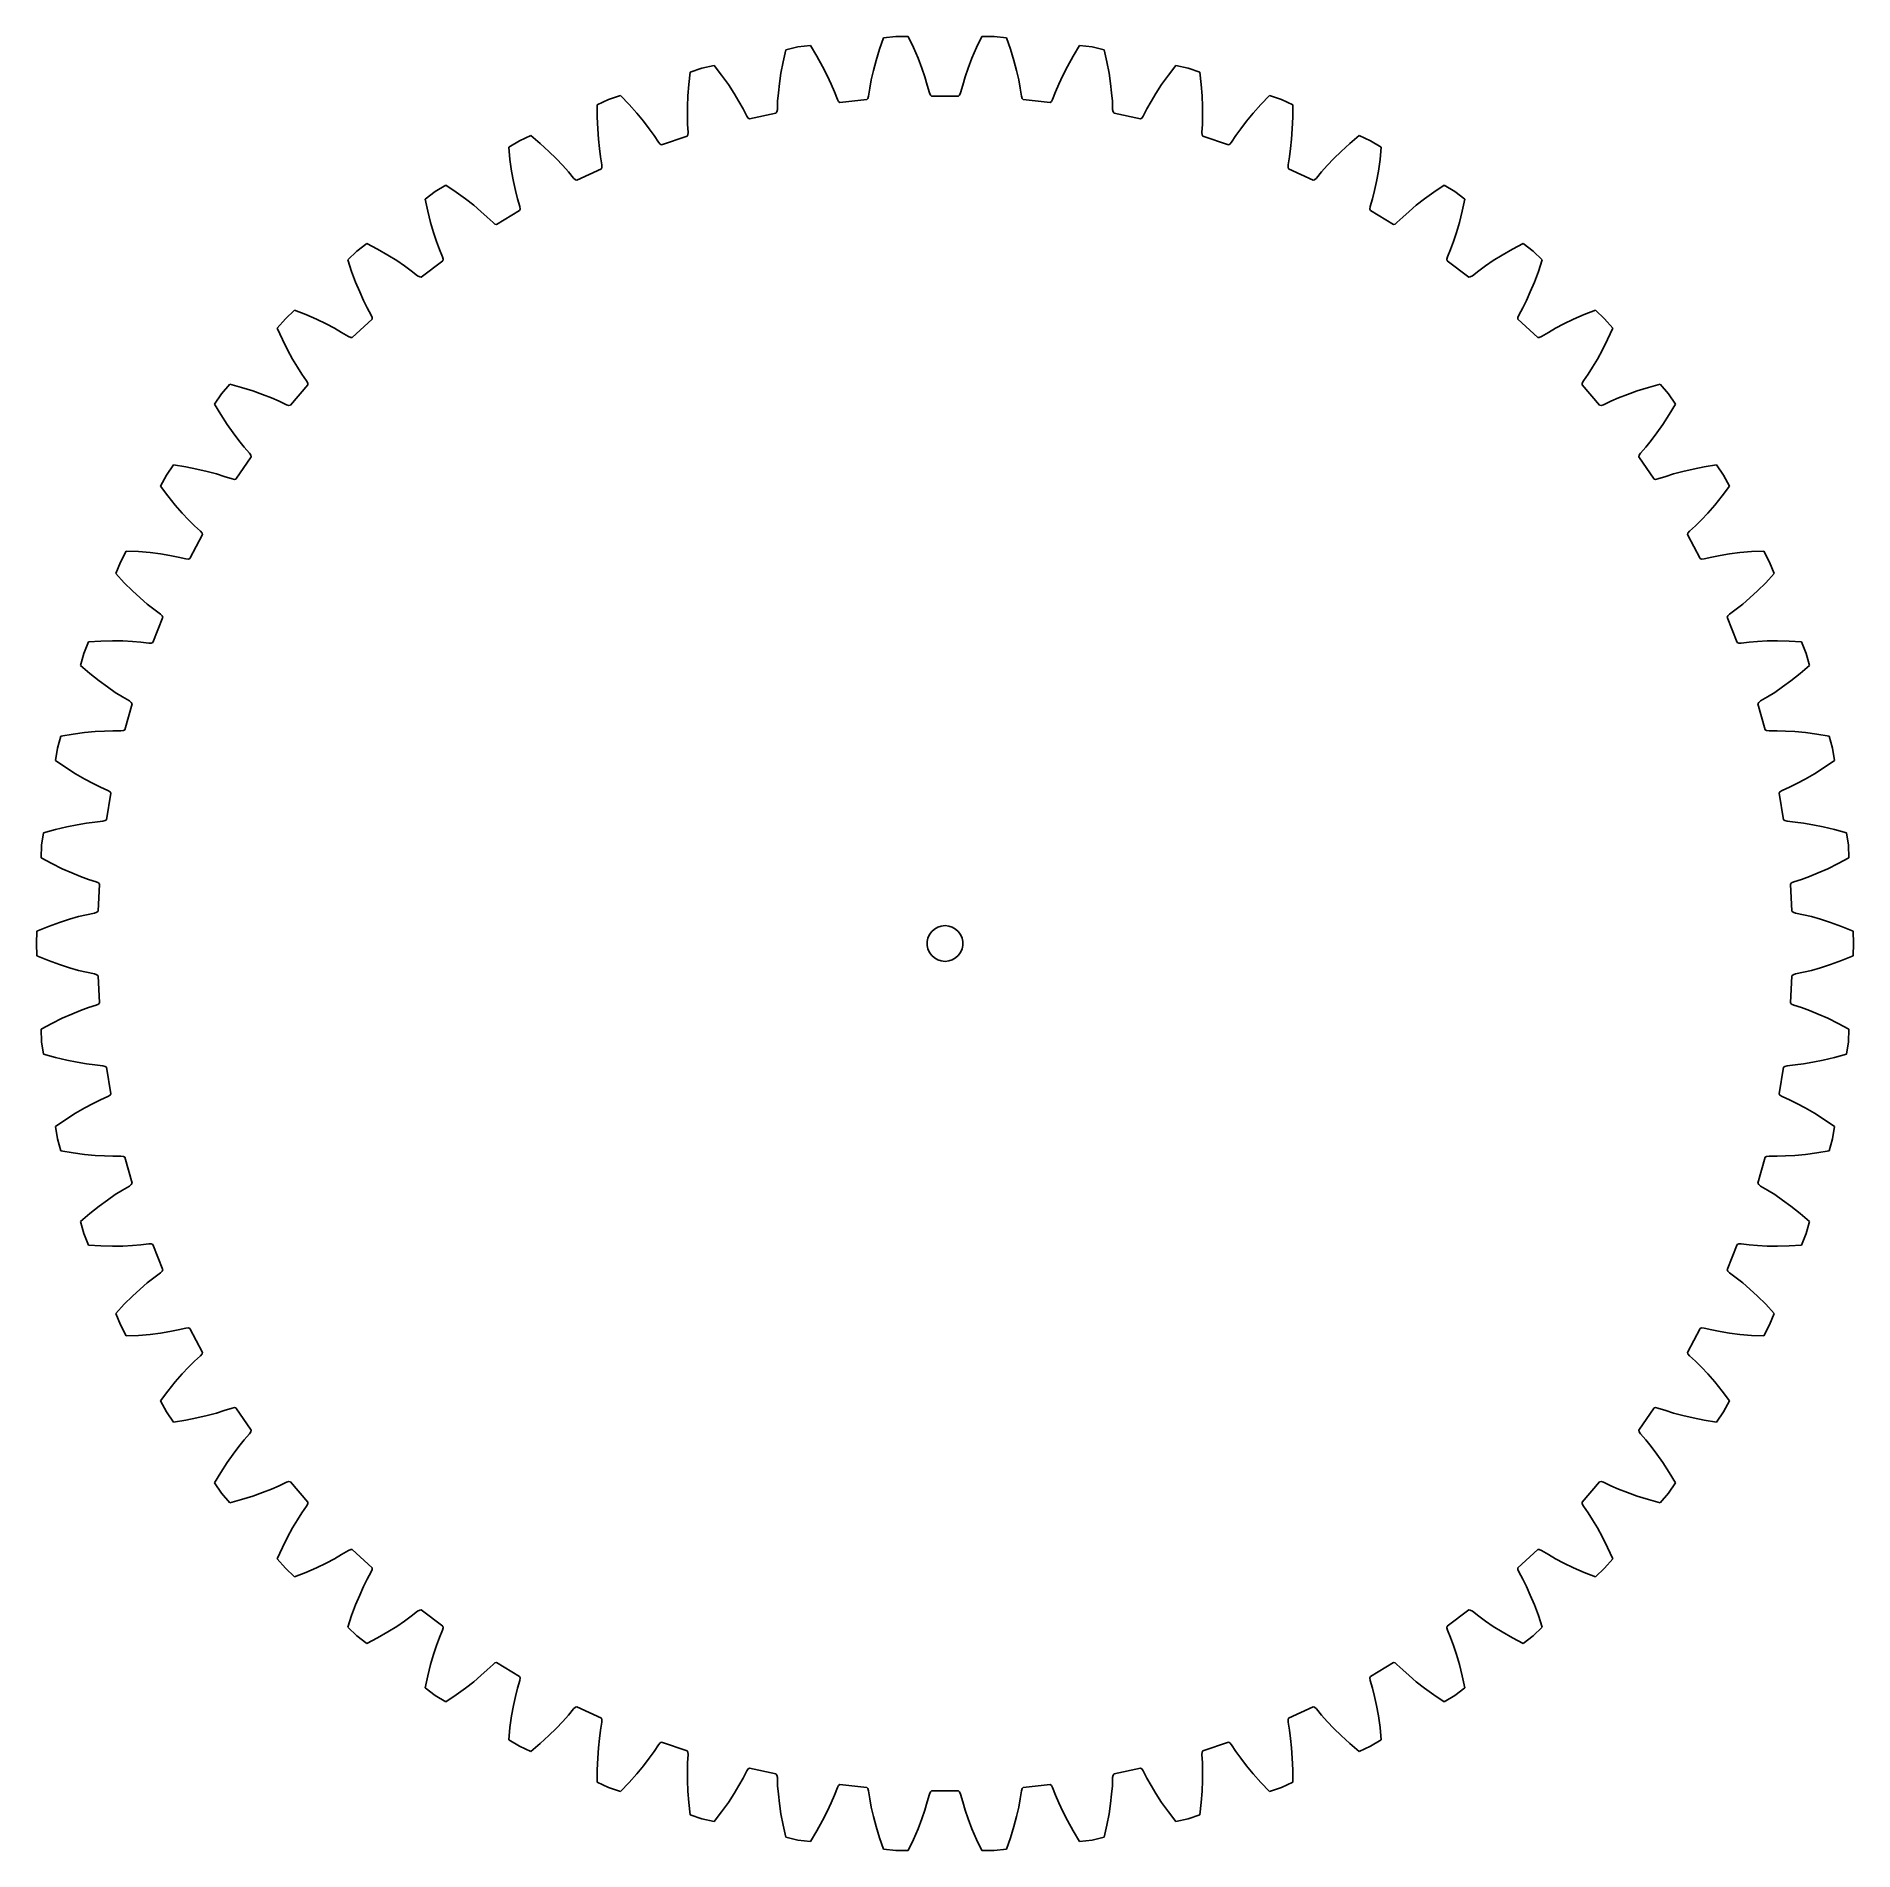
# Model space of a CAD drawing. Header units: metres. Extents: x -76 to 76, y -76 to 76.
import ezdxf

# ---------------------------------------------------------------- set-up
doc = ezdxf.new("R2010")
doc.units = ezdxf.units.M

msp = doc.modelspace()

# ---------------------------------------------------------------- linework, layer by layer
for p, q in [((-13.38, 75.16), (-13.61, 74.15)), ((-12.36, 75.39), (-13.38, 75.16)), ((-11.32, 75.5), (-12.36, 75.39)), ((-10.78, 74.61), (-11.32, 75.5)), ((-5.52, 75.19), (-5.8, 74.25)), ((-5.18, 76.17), (-5.52, 75.19)), ((-4.14, 76.28), (-5.18, 76.17)), ((-3.09, 76.28), (-4.14, 76.28)), ((-2.65, 75.34), (-3.09, 76.28)), ((-2.26, 74.44), (-2.65, 75.34)), ((2.65, 75.34), (2.26, 74.44)), ((3.09, 76.28), (2.65, 75.34)), ((4.14, 76.28), (3.09, 76.28)), ((5.18, 76.17), (4.14, 76.28)), ((5.52, 75.19), (5.18, 76.17)), ((5.8, 74.25), (5.52, 75.19)), ((11.32, 75.5), (10.78, 74.61)), ((12.36, 75.39), (11.32, 75.5)), ((13.38, 75.16), (12.36, 75.39)), ((13.61, 74.15), (13.38, 75.16)), ((-20.44, 73.61), (-21.43, 73.27)), ((-19.41, 73.84), (-20.44, 73.61)), ((-18.78, 73.01), (-19.41, 73.84)), ((-13.61, 74.15), (-13.79, 73.19)), ((-10.3, 73.76), (-10.78, 74.61)), ((-9.9, 72.98), (-10.3, 73.76)), ((-6.02, 73.4), (-6.2, 72.62)), ((-5.8, 74.25), (-6.02, 73.4)), ((-1.95, 73.62), (-2.26, 74.44)), ((-1.69, 72.87), (-1.95, 73.62)), ((1.95, 73.62), (1.69, 72.87)), ((2.26, 74.44), (1.95, 73.62)), ((6.02, 73.4), (5.8, 74.25)), ((6.2, 72.62), (6.02, 73.4)), ((10.3, 73.76), (9.9, 72.98)), ((10.78, 74.61), (10.3, 73.76)), ((13.79, 73.19), (13.61, 74.15)), ((19.41, 73.84), (18.78, 73.01)), ((20.44, 73.61), (19.41, 73.84)), ((21.43, 73.27), (20.44, 73.61)), ((-21.55, 72.24), (-21.62, 71.27)), ((-21.43, 73.27), (-21.55, 72.24)), ((-18.21, 72.22), (-18.78, 73.01)), ((-17.73, 71.48), (-18.21, 72.22)), ((-13.92, 72.31), (-14.01, 71.53)), ((-13.79, 73.19), (-13.92, 72.31)), ((-9.56, 72.26), (-9.9, 72.98)), ((-9.28, 71.61), (-9.56, 72.26)), ((-6.33, 71.93), (-6.43, 71.26)), ((-6.2, 72.62), (-6.33, 71.93)), ((-1.49, 72.19), (-1.69, 72.87)), ((-1.31, 71.53), (-1.49, 72.19)), ((1.49, 72.19), (1.31, 71.53)), ((1.69, 72.87), (1.49, 72.19)), ((6.33, 71.93), (6.2, 72.62)), ((6.43, 71.26), (6.33, 71.93)), ((9.56, 72.26), (9.28, 71.61)), ((9.9, 72.98), (9.56, 72.26)), ((13.92, 72.31), (13.79, 73.19)), ((14.01, 71.53), (13.92, 72.31)), ((18.21, 72.22), (17.73, 71.48)), ((18.78, 73.01), (18.21, 72.22)), ((21.55, 72.24), (21.43, 73.27)), ((21.62, 71.27), (21.55, 72.24)), ((-28.28, 70.97), (-29.23, 70.53)), ((-29.23, 70.53), (-29.23, 69.49)), ((-27.28, 71.3), (-28.28, 70.97)), ((-26.56, 70.55), (-27.28, 71.3)), ((-25.92, 69.82), (-26.56, 70.55)), ((-21.62, 71.27), (-21.66, 70.39)), ((-21.66, 70.39), (-21.66, 69.59)), ((-17.32, 70.8), (-17.73, 71.48)), ((-16.97, 70.19), (-17.32, 70.8)), ((-14.07, 70.83), (-14.09, 70.14)), ((-14.01, 71.53), (-14.07, 70.83)), ((-9.04, 70.97), (-9.28, 71.61)), ((-8.94, 70.79), (-9.04, 70.97)), ((-8.84, 70.71), (-8.94, 70.79)), ((-6.57, 70.96), (-8.84, 70.71)), ((-6.49, 71.06), (-6.57, 70.96)), ((-6.43, 71.26), (-6.49, 71.06)), ((-1.23, 71.34), (-1.31, 71.53)), ((-1.14, 71.25), (-1.23, 71.34)), ((1.14, 71.25), (-1.14, 71.25)), ((1.23, 71.34), (1.14, 71.25)), ((1.31, 71.53), (1.23, 71.34)), ((6.49, 71.06), (6.43, 71.26)), ((6.57, 70.96), (6.49, 71.06)), ((8.84, 70.71), (6.57, 70.96)), ((8.94, 70.79), (8.84, 70.71)), ((9.04, 70.97), (8.94, 70.79)), ((9.28, 71.61), (9.04, 70.97)), ((14.07, 70.83), (14.01, 71.53)), ((14.09, 70.14), (14.07, 70.83)), ((17.32, 70.8), (16.97, 70.19)), ((17.73, 71.48), (17.32, 70.8)), ((21.66, 70.39), (21.62, 71.27)), ((21.66, 69.59), (21.66, 70.39)), ((26.56, 70.55), (25.92, 69.82)), ((27.28, 71.3), (26.56, 70.55)), ((28.28, 70.97), (27.28, 71.3)), ((29.23, 70.53), (28.28, 70.97)), ((29.23, 69.49), (29.23, 70.53)), ((-29.23, 69.49), (-29.2, 68.51)), ((-25.35, 69.14), (-25.92, 69.82)), ((-24.87, 68.51), (-25.35, 69.14)), ((-21.66, 69.59), (-21.64, 68.89)), ((-21.64, 68.89), (-21.6, 68.21)), ((-16.66, 69.58), (-16.97, 70.19)), ((-16.54, 69.41), (-16.66, 69.58)), ((-16.43, 69.34), (-16.54, 69.41)), ((-14.21, 69.83), (-16.43, 69.34)), ((-14.13, 69.94), (-14.21, 69.83)), ((-14.09, 70.14), (-14.13, 69.94)), ((14.13, 69.94), (14.09, 70.14)), ((14.21, 69.83), (14.13, 69.94)), ((16.43, 69.34), (14.21, 69.83)), ((16.54, 69.41), (16.43, 69.34)), ((16.66, 69.58), (16.54, 69.41)), ((16.97, 70.19), (16.66, 69.58)), ((21.6, 68.21), (21.64, 68.89)), ((21.64, 68.89), (21.66, 69.59)), ((25.35, 69.14), (24.87, 68.51)), ((25.92, 69.82), (25.35, 69.14)), ((29.2, 68.51), (29.23, 69.49)), ((-35.78, 67.5), (-36.68, 66.95)), ((-34.83, 67.94), (-35.78, 67.5)), ((-34.04, 67.27), (-34.83, 67.94)), ((-33.31, 66.61), (-34.04, 67.27)), ((-29.2, 68.51), (-29.14, 67.63)), ((-29.14, 67.63), (-29.06, 66.84)), ((-24.46, 67.94), (-24.87, 68.51)), ((-24.09, 67.37), (-24.46, 67.94)), ((-23.95, 67.21), (-24.09, 67.37)), ((-21.67, 67.89), (-23.83, 67.16)), ((-21.61, 68), (-21.67, 67.89)), ((-21.6, 68.21), (-21.61, 68)), ((21.61, 68), (21.6, 68.21)), ((21.67, 67.89), (21.61, 68)), ((23.83, 67.16), (21.67, 67.89)), ((24.09, 67.37), (23.95, 67.21)), ((24.46, 67.94), (24.09, 67.37)), ((24.87, 68.51), (24.46, 67.94)), ((29.06, 66.84), (29.14, 67.63)), ((29.14, 67.63), (29.2, 68.51)), ((34.04, 67.27), (33.31, 66.61)), ((34.83, 67.94), (34.04, 67.27)), ((35.78, 67.5), (34.83, 67.94)), ((36.68, 66.95), (35.78, 67.5)), ((-36.68, 66.95), (-36.58, 65.92)), ((-36.58, 65.92), (-36.44, 64.95)), ((-32.68, 66), (-33.31, 66.61)), ((-32.13, 65.42), (-32.68, 66)), ((-29.06, 66.84), (-28.96, 66.15)), ((-28.96, 66.15), (-28.84, 65.47)), ((-23.83, 67.16), (-23.95, 67.21)), ((23.95, 67.21), (23.83, 67.16)), ((28.84, 65.47), (28.96, 66.15)), ((28.96, 66.15), (29.06, 66.84)), ((32.68, 66), (32.13, 65.42)), ((33.31, 66.61), (32.68, 66)), ((36.44, 64.95), (36.58, 65.92)), ((36.58, 65.92), (36.68, 66.95)), ((-36.44, 64.95), (-36.28, 64.08)), ((-31.66, 64.9), (-32.13, 65.42)), ((-31.23, 64.37), (-31.66, 64.9)), ((-31.07, 64.23), (-31.23, 64.37)), ((-30.95, 64.19), (-31.07, 64.23)), ((-28.88, 65.14), (-30.95, 64.19)), ((-28.84, 65.27), (-28.88, 65.14)), ((-28.84, 65.47), (-28.84, 65.27)), ((28.84, 65.27), (28.84, 65.47)), ((28.88, 65.14), (28.84, 65.27)), ((30.95, 64.19), (28.88, 65.14)), ((31.07, 64.23), (30.95, 64.19)), ((31.23, 64.37), (31.07, 64.23)), ((31.66, 64.9), (31.23, 64.37)), ((32.13, 65.42), (31.66, 64.9)), ((36.28, 64.08), (36.44, 64.95)), ((-42.87, 63.23), (-43.71, 62.6)), ((-41.97, 63.77), (-42.87, 63.23)), ((-41.11, 63.19), (-41.97, 63.77)), ((-40.32, 62.62), (-41.11, 63.19)), ((-36.28, 64.08), (-36.12, 63.31)), ((-36.12, 63.31), (-35.94, 62.63)), ((35.94, 62.63), (36.12, 63.31)), ((36.12, 63.31), (36.28, 64.08)), ((41.11, 63.19), (40.32, 62.62)), ((41.97, 63.77), (41.11, 63.19)), ((42.87, 63.23), (41.97, 63.77)), ((43.71, 62.6), (42.87, 63.23)), ((-43.71, 62.6), (-43.49, 61.58)), ((-43.49, 61.58), (-43.25, 60.63)), ((-39.62, 62.08), (-40.32, 62.62)), ((-39.02, 61.56), (-39.62, 62.08)), ((-38.49, 61.09), (-39.02, 61.56)), ((-35.76, 61.64), (-37.71, 60.47)), ((-35.94, 62.63), (-35.75, 61.97)), ((-35.73, 61.76), (-35.76, 61.64)), ((-35.75, 61.97), (-35.73, 61.76)), ((35.73, 61.76), (35.75, 61.97)), ((35.76, 61.64), (35.73, 61.76)), ((35.75, 61.97), (35.94, 62.63)), ((37.71, 60.47), (35.76, 61.64)), ((39.02, 61.56), (38.49, 61.09)), ((39.62, 62.08), (39.02, 61.56)), ((40.32, 62.62), (39.62, 62.08)), ((43.25, 60.63), (43.49, 61.58)), ((43.49, 61.58), (43.71, 62.6)), ((-43.25, 60.63), (-43, 59.78)), ((-43, 59.78), (-42.75, 59.03)), ((-38, 60.62), (-38.49, 61.09)), ((-37.84, 60.5), (-38, 60.62)), ((-37.71, 60.47), (-37.84, 60.5)), ((37.84, 60.5), (37.71, 60.47)), ((38, 60.62), (37.84, 60.5)), ((38.49, 61.09), (38, 60.62)), ((42.75, 59.03), (43, 59.78)), ((43, 59.78), (43.25, 60.63)), ((-49.46, 58.22), (-50.22, 57.5)), ((-48.62, 58.86), (-49.46, 58.22)), ((-47.7, 58.38), (-48.62, 58.86)), ((-46.85, 57.89), (-47.7, 58.38)), ((-42.75, 59.03), (-42.51, 58.37)), ((-42.51, 58.37), (-42.24, 57.74)), ((42.24, 57.74), (42.51, 58.37)), ((42.51, 58.37), (42.75, 59.03)), ((47.7, 58.38), (46.85, 57.89)), ((48.62, 58.86), (47.7, 58.38)), ((49.46, 58.22), (48.62, 58.86)), ((50.22, 57.5), (49.46, 58.22)), ((-50.22, 57.5), (-49.89, 56.52)), ((-46.1, 57.43), (-46.85, 57.89)), ((-45.44, 56.98), (-46.1, 57.43)), ((-44.87, 56.57), (-45.44, 56.98)), ((-44.34, 56.15), (-44.87, 56.57)), ((-42.21, 57.41), (-44.03, 56.03)), ((-42.24, 57.74), (-42.2, 57.54)), ((-42.2, 57.54), (-42.21, 57.41)), ((42.2, 57.54), (42.24, 57.74)), ((42.21, 57.41), (42.2, 57.54)), ((44.03, 56.03), (42.21, 57.41)), ((44.87, 56.57), (44.34, 56.15)), ((45.44, 56.98), (44.87, 56.57)), ((46.1, 57.43), (45.44, 56.98)), ((46.85, 57.89), (46.1, 57.43)), ((49.89, 56.52), (50.22, 57.5)), ((-49.89, 56.52), (-49.55, 55.6)), ((-49.55, 55.6), (-49.21, 54.79)), ((-44.15, 56.05), (-44.34, 56.15)), ((-44.03, 56.03), (-44.15, 56.05)), ((44.15, 56.05), (44.03, 56.03)), ((44.34, 56.15), (44.15, 56.05)), ((49.21, 54.79), (49.55, 55.6)), ((49.55, 55.6), (49.89, 56.52)), ((-49.21, 54.79), (-48.88, 54.06)), ((-48.88, 54.06), (-48.57, 53.44)), ((48.57, 53.44), (48.88, 54.06)), ((48.88, 54.06), (49.21, 54.79)), ((-55.46, 52.54), (-56.14, 51.74)), ((-54.7, 53.26), (-55.46, 52.54)), ((-53.73, 52.88), (-54.7, 53.26)), ((-52.84, 52.49), (-53.73, 52.88)), ((-52.04, 52.11), (-52.84, 52.49)), ((-51.34, 51.74), (-52.04, 52.11)), ((-48.17, 52.51), (-49.83, 50.95)), ((-48.57, 53.44), (-48.24, 52.84)), ((-48.24, 52.84), (-48.17, 52.64)), ((-48.17, 52.64), (-48.17, 52.51)), ((48.17, 52.64), (48.24, 52.84)), ((48.17, 52.51), (48.17, 52.64)), ((49.83, 50.95), (48.17, 52.51)), ((48.24, 52.84), (48.57, 53.44)), ((52.04, 52.11), (51.34, 51.74)), ((52.84, 52.49), (52.04, 52.11)), ((53.73, 52.88), (52.84, 52.49)), ((54.7, 53.26), (53.73, 52.88)), ((55.46, 52.54), (54.7, 53.26)), ((56.14, 51.74), (55.46, 52.54)), ((-56.14, 51.74), (-55.71, 50.79)), ((-55.71, 50.79), (-55.27, 49.92)), ((-50.73, 51.39), (-51.34, 51.74)), ((-50.15, 51.03), (-50.73, 51.39)), ((-49.96, 50.95), (-50.15, 51.03)), ((-49.83, 50.95), (-49.96, 50.95)), ((49.96, 50.95), (49.83, 50.95)), ((50.15, 51.03), (49.96, 50.95)), ((50.73, 51.39), (50.15, 51.03)), ((51.34, 51.74), (50.73, 51.39)), ((55.27, 49.92), (55.71, 50.79)), ((55.71, 50.79), (56.14, 51.74)), ((-55.27, 49.92), (-54.85, 49.14)), ((-54.85, 49.14), (-54.44, 48.46)), ((54.44, 48.46), (54.85, 49.14)), ((54.85, 49.14), (55.27, 49.92)), ((-54.44, 48.46), (-54.06, 47.87)), ((-54.06, 47.87), (-53.67, 47.31)), ((53.67, 47.31), (54.06, 47.87)), ((54.06, 47.87), (54.44, 48.46)), ((-60.82, 46.23), (-61.41, 45.36)), ((-60.14, 47.03), (-60.82, 46.23)), ((-59.14, 46.76), (-60.14, 47.03)), ((-58.2, 46.47), (-59.14, 46.76)), ((-57.37, 46.17), (-58.2, 46.47)), ((-56.63, 45.88), (-57.37, 46.17)), ((-55.99, 45.6), (-56.63, 45.88)), ((-53.57, 46.99), (-55.04, 45.26)), ((-53.67, 47.31), (-53.58, 47.12)), ((-53.58, 47.12), (-53.57, 46.99)), ((53.57, 46.99), (53.58, 47.12)), ((55.04, 45.26), (53.57, 46.99)), ((53.58, 47.12), (53.67, 47.31)), ((56.63, 45.88), (55.99, 45.6)), ((57.37, 46.17), (56.63, 45.88)), ((58.2, 46.47), (57.37, 46.17)), ((59.14, 46.76), (58.2, 46.47)), ((60.14, 47.03), (59.14, 46.76)), ((60.82, 46.23), (60.14, 47.03)), ((61.41, 45.36), (60.82, 46.23)), ((-61.41, 45.36), (-60.87, 44.47)), ((-60.87, 44.47), (-60.35, 43.65)), ((-55.37, 45.31), (-55.99, 45.6)), ((-55.17, 45.25), (-55.37, 45.31)), ((-55.04, 45.26), (-55.17, 45.25)), ((55.17, 45.25), (55.04, 45.26)), ((55.37, 45.31), (55.17, 45.25)), ((55.99, 45.6), (55.37, 45.31)), ((60.35, 43.65), (60.87, 44.47)), ((60.87, 44.47), (61.41, 45.36)), ((-60.35, 43.65), (-59.84, 42.93)), ((-59.84, 42.93), (-59.36, 42.29)), ((59.36, 42.29), (59.84, 42.93)), ((59.84, 42.93), (60.35, 43.65)), ((-59.36, 42.29), (-58.92, 41.75)), ((-58.92, 41.75), (-58.47, 41.23)), ((58.47, 41.23), (58.92, 41.75)), ((58.92, 41.75), (59.36, 42.29)), ((-64.87, 40.25), (-65.46, 39.39)), ((-63.84, 40.09), (-64.87, 40.25)), ((-62.89, 39.9), (-63.84, 40.09)), ((-62.03, 39.7), (-62.89, 39.9)), ((-58.34, 40.93), (-59.61, 39.04)), ((-58.47, 41.23), (-58.36, 41.05)), ((-58.36, 41.05), (-58.34, 40.93)), ((58.34, 40.93), (58.36, 41.05)), ((59.61, 39.04), (58.34, 40.93)), ((58.36, 41.05), (58.47, 41.23)), ((62.89, 39.9), (62.03, 39.7)), ((63.84, 40.09), (62.89, 39.9)), ((64.87, 40.25), (63.84, 40.09)), ((65.46, 39.39), (64.87, 40.25)), ((-65.46, 39.39), (-65.95, 38.46)), ((-65.95, 38.46), (-65.33, 37.63)), ((-61.26, 39.49), (-62.03, 39.7)), ((-60.59, 39.28), (-61.26, 39.49)), ((-59.94, 39.06), (-60.59, 39.28)), ((-59.74, 39.02), (-59.94, 39.06)), ((-59.61, 39.04), (-59.74, 39.02)), ((59.74, 39.02), (59.61, 39.04)), ((59.94, 39.06), (59.74, 39.02)), ((60.59, 39.28), (59.94, 39.06)), ((61.26, 39.49), (60.59, 39.28)), ((62.03, 39.7), (61.26, 39.49)), ((65.33, 37.63), (65.95, 38.46)), ((65.95, 38.46), (65.46, 39.39)), ((-65.33, 37.63), (-64.71, 36.87)), ((-64.71, 36.87), (-64.13, 36.2)), ((64.13, 36.2), (64.71, 36.87)), ((64.71, 36.87), (65.33, 37.63)), ((-64.13, 36.2), (-63.59, 35.62)), ((-63.59, 35.62), (-63.09, 35.13)), ((63.09, 35.13), (63.59, 35.62)), ((63.59, 35.62), (64.13, 36.2)), ((-62.42, 34.38), (-63.48, 32.37)), ((-63.09, 35.13), (-62.58, 34.67)), ((-62.58, 34.67), (-62.46, 34.5)), ((-62.46, 34.5), (-62.42, 34.38)), ((62.42, 34.38), (62.46, 34.5)), ((63.48, 32.37), (62.42, 34.38)), ((62.46, 34.5), (62.58, 34.67)), ((62.58, 34.67), (63.09, 35.13)), ((-68.84, 33), (-69.33, 32.08)), ((-67.8, 32.95), (-68.84, 33)), ((-66.83, 32.87), (-67.8, 32.95)), ((-65.95, 32.76), (-66.83, 32.87)), ((-65.17, 32.64), (-65.95, 32.76)), ((-64.48, 32.5), (-65.17, 32.64)), ((-63.82, 32.35), (-64.48, 32.5)), ((-63.61, 32.33), (-63.82, 32.35)), ((-63.48, 32.37), (-63.61, 32.33)), ((63.61, 32.33), (63.48, 32.37)), ((63.82, 32.35), (63.61, 32.33)), ((64.48, 32.5), (63.82, 32.35)), ((65.17, 32.64), (64.48, 32.5)), ((65.95, 32.76), (65.17, 32.64)), ((66.83, 32.87), (65.95, 32.76)), ((67.8, 32.95), (66.83, 32.87)), ((68.84, 33), (67.8, 32.95)), ((69.33, 32.08), (68.84, 33)), ((-69.33, 32.08), (-69.72, 31.1)), ((-69.72, 31.1), (-69.01, 30.34)), ((69.01, 30.34), (69.72, 31.1)), ((69.72, 31.1), (69.33, 32.08)), ((-69.01, 30.34), (-68.32, 29.66)), ((-68.32, 29.66), (-67.67, 29.06)), ((-67.67, 29.06), (-67.07, 28.54)), ((67.07, 28.54), (67.67, 29.06)), ((67.67, 29.06), (68.32, 29.66)), ((68.32, 29.66), (69.01, 30.34)), ((-67.07, 28.54), (-66.52, 28.1)), ((-66.52, 28.1), (-65.97, 27.7)), ((-65.97, 27.7), (-65.82, 27.55)), ((-65.82, 27.55), (-65.77, 27.43)), ((65.77, 27.43), (65.82, 27.55)), ((65.82, 27.55), (65.97, 27.7)), ((65.97, 27.7), (66.52, 28.1)), ((66.52, 28.1), (67.07, 28.54)), ((-65.77, 27.43), (-66.61, 25.32)), ((66.61, 25.32), (65.77, 27.43)), ((-72.01, 25.37), (-72.4, 24.39)), ((-70.97, 25.43), (-72.01, 25.37)), ((-69.99, 25.45), (-70.97, 25.43)), ((-69.11, 25.44), (-69.99, 25.45)), ((-68.32, 25.4), (-69.11, 25.44)), ((-67.62, 25.34), (-68.32, 25.4)), ((-66.94, 25.26), (-67.62, 25.34)), ((-66.73, 25.26), (-66.94, 25.26)), ((-66.61, 25.32), (-66.73, 25.26)), ((66.73, 25.26), (66.61, 25.32)), ((66.94, 25.26), (66.73, 25.26)), ((67.62, 25.34), (66.94, 25.26)), ((68.32, 25.4), (67.62, 25.34)), ((69.11, 25.44), (68.32, 25.4)), ((69.99, 25.45), (69.11, 25.44)), ((70.97, 25.43), (69.99, 25.45)), ((72.01, 25.37), (70.97, 25.43)), ((72.4, 24.39), (72.01, 25.37)), ((-72.4, 24.39), (-72.68, 23.38)), ((-72.68, 23.38), (-71.89, 22.71)), ((71.89, 22.71), (72.68, 23.38)), ((72.68, 23.38), (72.4, 24.39)), ((-71.89, 22.71), (-71.12, 22.1)), ((-71.12, 22.1), (-70.41, 21.57)), ((-70.41, 21.57), (-69.76, 21.12)), ((69.76, 21.12), (70.41, 21.57)), ((70.41, 21.57), (71.12, 22.1)), ((71.12, 22.1), (71.89, 22.71)), ((-69.76, 21.12), (-69.16, 20.75)), ((-69.16, 20.75), (-68.57, 20.4)), ((-68.35, 20.16), (-68.96, 17.96)), ((-68.57, 20.4), (-68.41, 20.27)), ((-68.41, 20.27), (-68.35, 20.16)), ((68.35, 20.16), (68.41, 20.27)), ((68.96, 17.96), (68.35, 20.16)), ((68.41, 20.27), (68.57, 20.4)), ((68.57, 20.4), (69.16, 20.75)), ((69.16, 20.75), (69.76, 21.12)), ((-74.33, 17.43), (-74.61, 16.42)), ((-73.3, 17.61), (-74.33, 17.43)), ((-72.34, 17.73), (-73.3, 17.61)), ((-71.45, 17.82), (-72.34, 17.73)), ((-70.66, 17.86), (-71.45, 17.82)), ((-69.96, 17.88), (-70.66, 17.86)), ((-69.28, 17.87), (-69.96, 17.88)), ((-69.07, 17.9), (-69.28, 17.87)), ((-68.96, 17.96), (-69.07, 17.9)), ((69.07, 17.9), (68.96, 17.96)), ((69.28, 17.87), (69.07, 17.9)), ((69.96, 17.88), (69.28, 17.87)), ((70.66, 17.86), (69.96, 17.88)), ((71.45, 17.82), (70.66, 17.86)), ((72.34, 17.73), (71.45, 17.82)), ((73.3, 17.61), (72.34, 17.73)), ((74.33, 17.43), (73.3, 17.61)), ((74.61, 16.42), (74.33, 17.43)), ((-74.61, 16.42), (-74.78, 15.39)), ((-74.78, 15.39), (-73.92, 14.8)), ((73.92, 14.8), (74.78, 15.39)), ((74.78, 15.39), (74.61, 16.42)), ((-73.92, 14.8), (-73.1, 14.28)), ((-73.1, 14.28), (-72.33, 13.83)), ((-72.33, 13.83), (-71.63, 13.46)), ((71.63, 13.46), (72.33, 13.83)), ((72.33, 13.83), (73.1, 14.28)), ((73.1, 14.28), (73.92, 14.8)), ((-71.63, 13.46), (-71, 13.15)), ((-71, 13.15), (-70.38, 12.87)), ((-70.13, 12.65), (-70.5, 10.4)), ((-70.38, 12.87), (-70.2, 12.76)), ((-70.2, 12.76), (-70.13, 12.65)), ((70.13, 12.65), (70.2, 12.76)), ((70.5, 10.4), (70.13, 12.65)), ((70.2, 12.76), (70.38, 12.87)), ((70.38, 12.87), (71, 13.15)), ((71, 13.15), (71.63, 13.46)), ((-75.78, 9.3), (-75.95, 8.26)), ((-74.78, 9.58), (-75.78, 9.3)), ((-73.83, 9.81), (-74.78, 9.58)), ((-72.96, 9.99), (-73.83, 9.81)), ((-72.18, 10.12), (-72.96, 9.99)), ((-71.48, 10.21), (-72.18, 10.12)), ((-70.8, 10.28), (-71.48, 10.21)), ((-70.6, 10.33), (-70.8, 10.28)), ((-70.5, 10.4), (-70.6, 10.33)), ((70.6, 10.33), (70.5, 10.4)), ((70.8, 10.28), (70.6, 10.33)), ((71.48, 10.21), (70.8, 10.28)), ((72.18, 10.12), (71.48, 10.21)), ((72.96, 9.99), (72.18, 10.12)), ((73.83, 9.81), (72.96, 9.99)), ((74.78, 9.58), (73.83, 9.81)), ((75.78, 9.3), (74.78, 9.58)), ((75.95, 8.26), (75.78, 9.3)), ((-75.95, 8.26), (-76, 7.21)), ((76, 7.21), (75.95, 8.26)), ((-76, 7.21), (-75.09, 6.72)), ((-75.09, 6.72), (-74.21, 6.29)), ((-74.21, 6.29), (-73.4, 5.93)), ((73.4, 5.93), (74.21, 6.29)), ((74.21, 6.29), (75.09, 6.72)), ((75.09, 6.72), (76, 7.21)), ((-73.4, 5.93), (-72.67, 5.63)), ((-72.67, 5.63), (-72.01, 5.39)), ((-72.01, 5.39), (-71.36, 5.18)), ((-71.36, 5.18), (-71.17, 5.09)), ((-71.09, 4.99), (-71.21, 2.72)), ((-71.17, 5.09), (-71.09, 4.99)), ((71.09, 4.99), (71.17, 5.09)), ((71.21, 2.72), (71.09, 4.99)), ((71.17, 5.09), (71.36, 5.18)), ((71.36, 5.18), (72.01, 5.39)), ((72.01, 5.39), (72.67, 5.63)), ((72.67, 5.63), (73.4, 5.93)), ((-74.46, 1.77), (-75.37, 1.44)), ((-73.61, 2.04), (-74.46, 1.77)), ((-72.85, 2.26), (-73.61, 2.04)), ((-72.17, 2.42), (-72.85, 2.26)), ((-71.5, 2.56), (-72.17, 2.42)), ((-71.3, 2.63), (-71.5, 2.56)), ((-71.21, 2.72), (-71.3, 2.63)), ((71.3, 2.63), (71.21, 2.72)), ((71.5, 2.56), (71.3, 2.63)), ((72.17, 2.42), (71.5, 2.56)), ((72.85, 2.26), (72.17, 2.42)), ((73.61, 2.04), (72.85, 2.26)), ((74.46, 1.77), (73.61, 2.04)), ((75.37, 1.44), (74.46, 1.77)), ((-76.34, 1.05), (-76.39, 0)), ((-76.39, 0), (-76.34, -1.05)), ((-75.37, 1.44), (-76.34, 1.05)), ((-1.49, 0.16), (-1.43, 0.46)), ((-1.49, -0.16), (-1.49, 0.16)), ((-1.43, 0.46), (-1.3, 0.75)), ((-1.3, 0.75), (-1.11, 1)), ((-1.11, 1), (-0.88, 1.21)), ((-0.88, 1.21), (-0.61, 1.37)), ((-0.61, 1.37), (-0.31, 1.47)), ((-0.31, 1.47), (0, 1.5)), ((0, 1.5), (0.31, 1.47)), ((0.31, 1.47), (0.61, 1.37)), ((0.61, 1.37), (0.88, 1.21)), ((0.88, 1.21), (1.11, 1)), ((1.11, 1), (1.3, 0.75)), ((1.3, 0.75), (1.43, 0.46)), ((1.43, 0.46), (1.49, 0.16)), ((1.49, 0.16), (1.49, -0.16)), ((76.34, 1.05), (75.37, 1.44)), ((76.39, 0), (76.34, 1.05)), ((76.34, -1.05), (76.39, 0)), ((-76.34, -1.05), (-75.37, -1.44)), ((-75.37, -1.44), (-74.46, -1.77)), ((-1.43, -0.46), (-1.49, -0.16)), ((-1.3, -0.75), (-1.43, -0.46)), ((-1.11, -1), (-1.3, -0.75)), ((-0.88, -1.21), (-1.11, -1)), ((-0.61, -1.37), (-0.88, -1.21)), ((-0.31, -1.47), (-0.61, -1.37)), ((0, -1.5), (-0.31, -1.47)), ((0.31, -1.47), (0, -1.5)), ((0.61, -1.37), (0.31, -1.47)), ((0.88, -1.21), (0.61, -1.37)), ((1.11, -1), (0.88, -1.21)), ((1.3, -0.75), (1.11, -1)), ((1.43, -0.46), (1.3, -0.75)), ((1.49, -0.16), (1.43, -0.46)), ((74.46, -1.77), (75.37, -1.44)), ((75.37, -1.44), (76.34, -1.05)), ((-74.46, -1.77), (-73.61, -2.04)), ((-73.61, -2.04), (-72.85, -2.26)), ((-72.85, -2.26), (-72.17, -2.42)), ((-72.17, -2.42), (-71.5, -2.56)), ((-71.5, -2.56), (-71.3, -2.63)), ((-71.3, -2.63), (-71.21, -2.72)), ((-71.21, -2.72), (-71.09, -4.99)), ((71.09, -4.99), (71.21, -2.72)), ((71.21, -2.72), (71.3, -2.63)), ((71.3, -2.63), (71.5, -2.56)), ((71.5, -2.56), (72.17, -2.42)), ((72.17, -2.42), (72.85, -2.26)), ((72.85, -2.26), (73.61, -2.04)), ((73.61, -2.04), (74.46, -1.77)), ((-73.4, -5.93), (-74.21, -6.29)), ((-72.67, -5.63), (-73.4, -5.93)), ((-72.01, -5.39), (-72.67, -5.63)), ((-71.36, -5.18), (-72.01, -5.39)), ((-71.17, -5.09), (-71.36, -5.18)), ((-71.09, -4.99), (-71.17, -5.09)), ((71.17, -5.09), (71.09, -4.99)), ((71.36, -5.18), (71.17, -5.09)), ((72.01, -5.39), (71.36, -5.18)), ((72.67, -5.63), (72.01, -5.39)), ((73.4, -5.93), (72.67, -5.63)), ((74.21, -6.29), (73.4, -5.93)), ((-75.09, -6.72), (-76, -7.21)), ((-76, -7.21), (-75.95, -8.26)), ((-74.21, -6.29), (-75.09, -6.72)), ((75.09, -6.72), (74.21, -6.29)), ((76, -7.21), (75.09, -6.72)), ((75.95, -8.26), (76, -7.21)), ((-75.95, -8.26), (-75.78, -9.3)), ((75.78, -9.3), (75.95, -8.26)), ((-75.78, -9.3), (-74.78, -9.58)), ((-74.78, -9.58), (-73.83, -9.81)), ((-73.83, -9.81), (-72.96, -9.99)), ((-72.96, -9.99), (-72.18, -10.12)), ((-72.18, -10.12), (-71.48, -10.21)), ((-71.48, -10.21), (-70.8, -10.28)), ((-70.8, -10.28), (-70.6, -10.33)), ((-70.6, -10.33), (-70.5, -10.4)), ((-70.5, -10.4), (-70.13, -12.65)), ((70.13, -12.65), (70.5, -10.4)), ((70.5, -10.4), (70.6, -10.33)), ((70.6, -10.33), (70.8, -10.28)), ((70.8, -10.28), (71.48, -10.21)), ((71.48, -10.21), (72.18, -10.12)), ((72.18, -10.12), (72.96, -9.99)), ((72.96, -9.99), (73.83, -9.81)), ((73.83, -9.81), (74.78, -9.58)), ((74.78, -9.58), (75.78, -9.3)), ((-71.63, -13.46), (-72.33, -13.83)), ((-71, -13.15), (-71.63, -13.46)), ((-70.38, -12.87), (-71, -13.15)), ((-70.2, -12.76), (-70.38, -12.87)), ((-70.13, -12.65), (-70.2, -12.76)), ((70.2, -12.76), (70.13, -12.65)), ((70.38, -12.87), (70.2, -12.76)), ((71, -13.15), (70.38, -12.87)), ((71.63, -13.46), (71, -13.15)), ((72.33, -13.83), (71.63, -13.46)), ((-73.92, -14.8), (-74.78, -15.39)), ((-73.1, -14.28), (-73.92, -14.8)), ((-72.33, -13.83), (-73.1, -14.28)), ((73.1, -14.28), (72.33, -13.83)), ((73.92, -14.8), (73.1, -14.28)), ((74.78, -15.39), (73.92, -14.8)), ((-74.78, -15.39), (-74.61, -16.42)), ((-74.61, -16.42), (-74.33, -17.43)), ((74.33, -17.43), (74.61, -16.42)), ((74.61, -16.42), (74.78, -15.39)), ((-74.33, -17.43), (-73.3, -17.61)), ((-73.3, -17.61), (-72.34, -17.73)), ((-72.34, -17.73), (-71.45, -17.82)), ((-71.45, -17.82), (-70.66, -17.86)), ((-70.66, -17.86), (-69.96, -17.88)), ((-69.96, -17.88), (-69.28, -17.87)), ((-69.28, -17.87), (-69.07, -17.9)), ((-69.07, -17.9), (-68.96, -17.96)), ((-68.96, -17.96), (-68.35, -20.16)), ((68.35, -20.16), (68.96, -17.96)), ((68.96, -17.96), (69.07, -17.9)), ((69.07, -17.9), (69.28, -17.87)), ((69.28, -17.87), (69.96, -17.88)), ((69.96, -17.88), (70.66, -17.86)), ((70.66, -17.86), (71.45, -17.82)), ((71.45, -17.82), (72.34, -17.73)), ((72.34, -17.73), (73.3, -17.61)), ((73.3, -17.61), (74.33, -17.43)), ((-69.76, -21.12), (-70.41, -21.57)), ((-69.16, -20.75), (-69.76, -21.12)), ((-68.57, -20.4), (-69.16, -20.75)), ((-68.41, -20.27), (-68.57, -20.4)), ((-68.35, -20.16), (-68.41, -20.27)), ((68.41, -20.27), (68.35, -20.16)), ((68.57, -20.4), (68.41, -20.27)), ((69.16, -20.75), (68.57, -20.4)), ((69.76, -21.12), (69.16, -20.75)), ((70.41, -21.57), (69.76, -21.12)), ((-71.89, -22.71), (-72.68, -23.38)), ((-71.12, -22.1), (-71.89, -22.71)), ((-70.41, -21.57), (-71.12, -22.1)), ((71.12, -22.1), (70.41, -21.57)), ((71.89, -22.71), (71.12, -22.1)), ((72.68, -23.38), (71.89, -22.71)), ((-72.68, -23.38), (-72.4, -24.39)), ((-72.4, -24.39), (-72.01, -25.37)), ((72.01, -25.37), (72.4, -24.39)), ((72.4, -24.39), (72.68, -23.38)), ((-72.01, -25.37), (-70.97, -25.43)), ((-70.97, -25.43), (-69.99, -25.45)), ((-69.99, -25.45), (-69.11, -25.44)), ((-69.11, -25.44), (-68.32, -25.4)), ((-68.32, -25.4), (-67.62, -25.34)), ((-67.62, -25.34), (-66.94, -25.26)), ((-66.94, -25.26), (-66.73, -25.26)), ((-66.73, -25.26), (-66.61, -25.32)), ((-66.61, -25.32), (-65.77, -27.43)), ((65.77, -27.43), (66.61, -25.32)), ((66.61, -25.32), (66.73, -25.26)), ((66.73, -25.26), (66.94, -25.26)), ((66.94, -25.26), (67.62, -25.34)), ((67.62, -25.34), (68.32, -25.4)), ((68.32, -25.4), (69.11, -25.44)), ((69.11, -25.44), (69.99, -25.45)), ((69.99, -25.45), (70.97, -25.43)), ((70.97, -25.43), (72.01, -25.37)), ((-65.77, -27.43), (-65.82, -27.55)), ((65.82, -27.55), (65.77, -27.43)), ((-67.07, -28.54), (-67.67, -29.06)), ((-66.52, -28.1), (-67.07, -28.54)), ((-65.97, -27.7), (-66.52, -28.1)), ((-65.82, -27.55), (-65.97, -27.7)), ((65.97, -27.7), (65.82, -27.55)), ((66.52, -28.1), (65.97, -27.7)), ((67.07, -28.54), (66.52, -28.1)), ((67.67, -29.06), (67.07, -28.54)), ((-69.01, -30.34), (-69.72, -31.1)), ((-68.32, -29.66), (-69.01, -30.34)), ((-67.67, -29.06), (-68.32, -29.66)), ((68.32, -29.66), (67.67, -29.06)), ((69.01, -30.34), (68.32, -29.66)), ((69.72, -31.1), (69.01, -30.34)), ((-69.72, -31.1), (-69.33, -32.08)), ((-69.33, -32.08), (-68.84, -33)), ((68.84, -33), (69.33, -32.08)), ((69.33, -32.08), (69.72, -31.1)), ((-68.84, -33), (-67.8, -32.95)), ((-67.8, -32.95), (-66.83, -32.87)), ((-66.83, -32.87), (-65.95, -32.76)), ((-65.95, -32.76), (-65.17, -32.64)), ((-65.17, -32.64), (-64.48, -32.5)), ((-64.48, -32.5), (-63.82, -32.35)), ((-63.82, -32.35), (-63.61, -32.33)), ((-63.61, -32.33), (-63.48, -32.37)), ((-63.48, -32.37), (-62.42, -34.38)), ((62.42, -34.38), (63.48, -32.37)), ((63.48, -32.37), (63.61, -32.33)), ((63.61, -32.33), (63.82, -32.35)), ((63.82, -32.35), (64.48, -32.5)), ((64.48, -32.5), (65.17, -32.64)), ((65.17, -32.64), (65.95, -32.76)), ((65.95, -32.76), (66.83, -32.87)), ((66.83, -32.87), (67.8, -32.95)), ((67.8, -32.95), (68.84, -33)), ((-63.09, -35.13), (-63.59, -35.62)), ((-62.58, -34.67), (-63.09, -35.13)), ((-62.46, -34.5), (-62.58, -34.67)), ((-62.42, -34.38), (-62.46, -34.5)), ((62.46, -34.5), (62.42, -34.38)), ((62.58, -34.67), (62.46, -34.5)), ((63.09, -35.13), (62.58, -34.67)), ((63.59, -35.62), (63.09, -35.13)), ((-64.13, -36.2), (-64.71, -36.87)), ((-63.59, -35.62), (-64.13, -36.2)), ((64.13, -36.2), (63.59, -35.62)), ((64.71, -36.87), (64.13, -36.2)), ((-65.33, -37.63), (-65.95, -38.46)), ((-64.71, -36.87), (-65.33, -37.63)), ((65.33, -37.63), (64.71, -36.87)), ((65.95, -38.46), (65.33, -37.63)), ((-65.95, -38.46), (-65.46, -39.39)), ((-65.46, -39.39), (-64.87, -40.25)), ((-62.89, -39.9), (-62.03, -39.7)), ((-62.03, -39.7), (-61.26, -39.49)), ((-61.26, -39.49), (-60.59, -39.28)), ((-60.59, -39.28), (-59.94, -39.06)), ((-59.94, -39.06), (-59.74, -39.02)), ((-59.74, -39.02), (-59.61, -39.04)), ((-59.61, -39.04), (-58.34, -40.93)), ((58.34, -40.93), (59.61, -39.04)), ((59.61, -39.04), (59.74, -39.02)), ((59.74, -39.02), (59.94, -39.06)), ((59.94, -39.06), (60.59, -39.28)), ((60.59, -39.28), (61.26, -39.49)), ((61.26, -39.49), (62.03, -39.7)), ((62.03, -39.7), (62.89, -39.9)), ((64.87, -40.25), (65.46, -39.39)), ((65.46, -39.39), (65.95, -38.46)), ((-64.87, -40.25), (-63.84, -40.09)), ((-63.84, -40.09), (-62.89, -39.9)), ((-58.47, -41.23), (-58.92, -41.75)), ((-58.36, -41.05), (-58.47, -41.23)), ((-58.34, -40.93), (-58.36, -41.05)), ((58.36, -41.05), (58.34, -40.93)), ((58.47, -41.23), (58.36, -41.05)), ((58.92, -41.75), (58.47, -41.23)), ((62.89, -39.9), (63.84, -40.09)), ((63.84, -40.09), (64.87, -40.25)), ((-59.36, -42.29), (-59.84, -42.93)), ((-58.92, -41.75), (-59.36, -42.29)), ((59.36, -42.29), (58.92, -41.75)), ((59.84, -42.93), (59.36, -42.29)), ((-60.35, -43.65), (-60.87, -44.47)), ((-59.84, -42.93), (-60.35, -43.65)), ((60.35, -43.65), (59.84, -42.93)), ((60.87, -44.47), (60.35, -43.65)), ((-60.87, -44.47), (-61.41, -45.36)), ((-61.41, -45.36), (-60.82, -46.23)), ((-56.63, -45.88), (-55.99, -45.6)), ((-55.99, -45.6), (-55.37, -45.31)), ((-55.37, -45.31), (-55.17, -45.25)), ((-55.17, -45.25), (-55.04, -45.26)), ((-55.04, -45.26), (-53.57, -46.99)), ((53.57, -46.99), (55.04, -45.26)), ((55.04, -45.26), (55.17, -45.25)), ((55.17, -45.25), (55.37, -45.31)), ((55.37, -45.31), (55.99, -45.6)), ((55.99, -45.6), (56.63, -45.88)), ((60.82, -46.23), (61.41, -45.36)), ((61.41, -45.36), (60.87, -44.47)), ((-60.82, -46.23), (-60.14, -47.03)), ((-60.14, -47.03), (-59.14, -46.76)), ((-59.14, -46.76), (-58.2, -46.47)), ((-58.2, -46.47), (-57.37, -46.17)), ((-57.37, -46.17), (-56.63, -45.88)), ((-53.67, -47.31), (-54.06, -47.87)), ((-53.58, -47.12), (-53.67, -47.31)), ((-53.57, -46.99), (-53.58, -47.12)), ((53.58, -47.12), (53.57, -46.99)), ((53.67, -47.31), (53.58, -47.12)), ((54.06, -47.87), (53.67, -47.31)), ((56.63, -45.88), (57.37, -46.17)), ((57.37, -46.17), (58.2, -46.47)), ((58.2, -46.47), (59.14, -46.76)), ((59.14, -46.76), (60.14, -47.03)), ((60.14, -47.03), (60.82, -46.23)), ((-54.44, -48.46), (-54.85, -49.14)), ((-54.06, -47.87), (-54.44, -48.46)), ((54.44, -48.46), (54.06, -47.87)), ((54.85, -49.14), (54.44, -48.46)), ((-55.27, -49.92), (-55.71, -50.79)), ((-54.85, -49.14), (-55.27, -49.92)), ((55.27, -49.92), (54.85, -49.14)), ((55.71, -50.79), (55.27, -49.92)), ((-55.71, -50.79), (-56.14, -51.74)), ((-56.14, -51.74), (-55.46, -52.54)), ((-52.04, -52.11), (-51.34, -51.74)), ((-51.34, -51.74), (-50.73, -51.39)), ((-50.73, -51.39), (-50.15, -51.03)), ((-50.15, -51.03), (-49.96, -50.95)), ((-49.96, -50.95), (-49.83, -50.95)), ((-49.83, -50.95), (-48.17, -52.51)), ((48.17, -52.51), (49.83, -50.95)), ((49.83, -50.95), (49.96, -50.95)), ((49.96, -50.95), (50.15, -51.03)), ((50.15, -51.03), (50.73, -51.39)), ((50.73, -51.39), (51.34, -51.74)), ((51.34, -51.74), (52.04, -52.11)), ((55.46, -52.54), (56.14, -51.74)), ((56.14, -51.74), (55.71, -50.79)), ((-55.46, -52.54), (-54.7, -53.26)), ((-54.7, -53.26), (-53.73, -52.88)), ((-53.73, -52.88), (-52.84, -52.49)), ((-52.84, -52.49), (-52.04, -52.11)), ((-48.57, -53.44), (-48.88, -54.06)), ((-48.24, -52.84), (-48.57, -53.44)), ((-48.17, -52.64), (-48.24, -52.84)), ((-48.17, -52.51), (-48.17, -52.64)), ((48.17, -52.64), (48.17, -52.51)), ((48.24, -52.84), (48.17, -52.64)), ((48.57, -53.44), (48.24, -52.84)), ((48.88, -54.06), (48.57, -53.44)), ((52.04, -52.11), (52.84, -52.49)), ((52.84, -52.49), (53.73, -52.88)), ((53.73, -52.88), (54.7, -53.26)), ((54.7, -53.26), (55.46, -52.54)), ((-49.21, -54.79), (-49.55, -55.6)), ((-48.88, -54.06), (-49.21, -54.79)), ((49.21, -54.79), (48.88, -54.06)), ((49.55, -55.6), (49.21, -54.79)), ((-49.89, -56.52), (-50.22, -57.5)), ((-49.55, -55.6), (-49.89, -56.52)), ((-44.87, -56.57), (-44.34, -56.15)), ((-44.34, -56.15), (-44.15, -56.05)), ((-44.15, -56.05), (-44.03, -56.03)), ((-44.03, -56.03), (-42.21, -57.41)), ((42.21, -57.41), (44.03, -56.03)), ((44.03, -56.03), (44.15, -56.05)), ((44.15, -56.05), (44.34, -56.15)), ((44.34, -56.15), (44.87, -56.57)), ((49.89, -56.52), (49.55, -55.6)), ((50.22, -57.5), (49.89, -56.52)), ((-50.22, -57.5), (-49.46, -58.22)), ((-47.7, -58.38), (-46.85, -57.89)), ((-46.85, -57.89), (-46.1, -57.43)), ((-46.1, -57.43), (-45.44, -56.98)), ((-45.44, -56.98), (-44.87, -56.57)), ((-42.24, -57.74), (-42.51, -58.37)), ((-42.2, -57.54), (-42.24, -57.74)), ((-42.21, -57.41), (-42.2, -57.54)), ((42.2, -57.54), (42.21, -57.41)), ((42.24, -57.74), (42.2, -57.54)), ((42.51, -58.37), (42.24, -57.74)), ((44.87, -56.57), (45.44, -56.98)), ((45.44, -56.98), (46.1, -57.43)), ((46.1, -57.43), (46.85, -57.89)), ((46.85, -57.89), (47.7, -58.38)), ((49.46, -58.22), (50.22, -57.5)), ((-49.46, -58.22), (-48.62, -58.86)), ((-48.62, -58.86), (-47.7, -58.38)), ((-42.75, -59.03), (-43, -59.78)), ((-42.51, -58.37), (-42.75, -59.03)), ((42.75, -59.03), (42.51, -58.37)), ((43, -59.78), (42.75, -59.03)), ((47.7, -58.38), (48.62, -58.86)), ((48.62, -58.86), (49.46, -58.22)), ((-43.25, -60.63), (-43.49, -61.58)), ((-43, -59.78), (-43.25, -60.63)), ((-39.02, -61.56), (-38.49, -61.09)), ((-38.49, -61.09), (-38, -60.62)), ((-38, -60.62), (-37.84, -60.5)), ((-37.84, -60.5), (-37.71, -60.47)), ((-37.71, -60.47), (-35.76, -61.64)), ((35.76, -61.64), (37.71, -60.47)), ((37.71, -60.47), (37.84, -60.5)), ((37.84, -60.5), (38, -60.62)), ((38, -60.62), (38.49, -61.09)), ((38.49, -61.09), (39.02, -61.56)), ((43.25, -60.63), (43, -59.78)), ((43.49, -61.58), (43.25, -60.63)), ((-43.49, -61.58), (-43.71, -62.6)), ((-43.71, -62.6), (-42.87, -63.23)), ((-41.11, -63.19), (-40.32, -62.62)), ((-40.32, -62.62), (-39.62, -62.08)), ((-39.62, -62.08), (-39.02, -61.56)), ((-35.94, -62.63), (-36.12, -63.31)), ((-35.75, -61.97), (-35.94, -62.63)), ((-35.76, -61.64), (-35.73, -61.76)), ((-35.73, -61.76), (-35.75, -61.97)), ((35.73, -61.76), (35.76, -61.64)), ((35.75, -61.97), (35.73, -61.76)), ((35.94, -62.63), (35.75, -61.97)), ((36.12, -63.31), (35.94, -62.63)), ((39.02, -61.56), (39.62, -62.08)), ((39.62, -62.08), (40.32, -62.62)), ((40.32, -62.62), (41.11, -63.19)), ((42.87, -63.23), (43.71, -62.6)), ((43.71, -62.6), (43.49, -61.58)), ((-42.87, -63.23), (-41.97, -63.77)), ((-41.97, -63.77), (-41.11, -63.19)), ((-36.28, -64.08), (-36.44, -64.95)), ((-36.12, -63.31), (-36.28, -64.08)), ((36.28, -64.08), (36.12, -63.31)), ((36.44, -64.95), (36.28, -64.08)), ((41.11, -63.19), (41.97, -63.77)), ((41.97, -63.77), (42.87, -63.23)), ((-36.44, -64.95), (-36.58, -65.92)), ((-32.68, -66), (-32.13, -65.42)), ((-32.13, -65.42), (-31.66, -64.9)), ((-31.66, -64.9), (-31.23, -64.37)), ((-31.23, -64.37), (-31.07, -64.23)), ((-31.07, -64.23), (-30.95, -64.19)), ((-30.95, -64.19), (-28.88, -65.14)), ((-28.84, -65.47), (-28.96, -66.15)), ((-28.88, -65.14), (-28.84, -65.27)), ((-28.84, -65.27), (-28.84, -65.47)), ((28.84, -65.27), (28.88, -65.14)), ((28.84, -65.47), (28.84, -65.27)), ((28.96, -66.15), (28.84, -65.47)), ((28.88, -65.14), (30.95, -64.19)), ((30.95, -64.19), (31.07, -64.23)), ((31.07, -64.23), (31.23, -64.37)), ((31.23, -64.37), (31.66, -64.9)), ((31.66, -64.9), (32.13, -65.42)), ((32.13, -65.42), (32.68, -66)), ((36.58, -65.92), (36.44, -64.95)), ((-36.58, -65.92), (-36.68, -66.95)), ((-36.68, -66.95), (-35.78, -67.5)), ((-34.04, -67.27), (-33.31, -66.61)), ((-33.31, -66.61), (-32.68, -66)), ((-29.06, -66.84), (-29.14, -67.63)), ((-28.96, -66.15), (-29.06, -66.84)), ((-24.09, -67.37), (-23.95, -67.21)), ((-23.95, -67.21), (-23.83, -67.16)), ((-23.83, -67.16), (-21.67, -67.89)), ((21.67, -67.89), (23.83, -67.16)), ((23.83, -67.16), (23.95, -67.21)), ((23.95, -67.21), (24.09, -67.37)), ((29.06, -66.84), (28.96, -66.15)), ((29.14, -67.63), (29.06, -66.84)), ((32.68, -66), (33.31, -66.61)), ((33.31, -66.61), (34.04, -67.27)), ((35.78, -67.5), (36.68, -66.95)), ((36.68, -66.95), (36.58, -65.92)), ((-35.78, -67.5), (-34.83, -67.94)), ((-34.83, -67.94), (-34.04, -67.27)), ((-29.2, -68.51), (-29.23, -69.49)), ((-29.14, -67.63), (-29.2, -68.51)), ((-25.35, -69.14), (-24.87, -68.51)), ((-24.87, -68.51), (-24.46, -67.94)), ((-24.46, -67.94), (-24.09, -67.37)), ((-21.67, -67.89), (-21.61, -68)), ((-21.6, -68.21), (-21.64, -68.89)), ((-21.61, -68), (-21.6, -68.21)), ((21.6, -68.21), (21.61, -68)), ((21.64, -68.89), (21.6, -68.21)), ((21.61, -68), (21.67, -67.89)), ((24.09, -67.37), (24.46, -67.94)), ((24.46, -67.94), (24.87, -68.51)), ((24.87, -68.51), (25.35, -69.14)), ((29.2, -68.51), (29.14, -67.63)), ((29.23, -69.49), (29.2, -68.51)), ((34.04, -67.27), (34.83, -67.94)), ((34.83, -67.94), (35.78, -67.5)), ((-29.23, -69.49), (-29.23, -70.53)), ((-26.56, -70.55), (-25.92, -69.82)), ((-25.92, -69.82), (-25.35, -69.14)), ((-21.64, -68.89), (-21.66, -69.59)), ((-21.66, -69.59), (-21.66, -70.39)), ((-17.32, -70.8), (-16.97, -70.19)), ((-16.97, -70.19), (-16.66, -69.58)), ((-16.66, -69.58), (-16.54, -69.41)), ((-16.54, -69.41), (-16.43, -69.34)), ((-16.43, -69.34), (-14.21, -69.83)), ((-14.21, -69.83), (-14.13, -69.94)), ((-14.13, -69.94), (-14.09, -70.14)), ((-14.09, -70.14), (-14.07, -70.83)), ((14.07, -70.83), (14.09, -70.14)), ((14.09, -70.14), (14.13, -69.94)), ((14.13, -69.94), (14.21, -69.83)), ((14.21, -69.83), (16.43, -69.34)), ((16.43, -69.34), (16.54, -69.41)), ((16.54, -69.41), (16.66, -69.58)), ((16.66, -69.58), (16.97, -70.19)), ((16.97, -70.19), (17.32, -70.8)), ((21.66, -69.59), (21.64, -68.89)), ((21.66, -70.39), (21.66, -69.59)), ((25.35, -69.14), (25.92, -69.82)), ((25.92, -69.82), (26.56, -70.55)), ((29.23, -70.53), (29.23, -69.49)), ((-29.23, -70.53), (-28.28, -70.97)), ((-28.28, -70.97), (-27.28, -71.3)), ((-27.28, -71.3), (-26.56, -70.55)), ((-21.66, -70.39), (-21.62, -71.27)), ((-21.62, -71.27), (-21.55, -72.24)), ((-18.21, -72.22), (-17.73, -71.48)), ((-17.73, -71.48), (-17.32, -70.8)), ((-14.07, -70.83), (-14.01, -71.53)), ((-14.01, -71.53), (-13.92, -72.31)), ((-9.56, -72.26), (-9.28, -71.61)), ((-9.28, -71.61), (-9.04, -70.97)), ((-9.04, -70.97), (-8.94, -70.79)), ((-8.94, -70.79), (-8.84, -70.71)), ((-8.84, -70.71), (-6.57, -70.96)), ((-6.57, -70.96), (-6.49, -71.06)), ((-6.49, -71.06), (-6.43, -71.26)), ((-6.43, -71.26), (-6.33, -71.93)), ((-1.49, -72.19), (-1.31, -71.53)), ((-1.31, -71.53), (-1.23, -71.34)), ((-1.23, -71.34), (-1.14, -71.25)), ((-1.14, -71.25), (1.14, -71.25)), ((1.14, -71.25), (1.23, -71.34)), ((1.23, -71.34), (1.31, -71.53)), ((1.31, -71.53), (1.49, -72.19)), ((6.33, -71.93), (6.43, -71.26)), ((6.43, -71.26), (6.49, -71.06)), ((6.49, -71.06), (6.57, -70.96)), ((6.57, -70.96), (8.84, -70.71)), ((8.84, -70.71), (8.94, -70.79)), ((8.94, -70.79), (9.04, -70.97)), ((9.04, -70.97), (9.28, -71.61)), ((9.28, -71.61), (9.56, -72.26)), ((13.92, -72.31), (14.01, -71.53)), ((14.01, -71.53), (14.07, -70.83)), ((17.32, -70.8), (17.73, -71.48)), ((17.73, -71.48), (18.21, -72.22)), ((21.55, -72.24), (21.62, -71.27)), ((21.62, -71.27), (21.66, -70.39)), ((26.56, -70.55), (27.28, -71.3)), ((27.28, -71.3), (28.28, -70.97)), ((28.28, -70.97), (29.23, -70.53)), ((-21.55, -72.24), (-21.43, -73.27)), ((-21.43, -73.27), (-20.44, -73.61)), ((-19.41, -73.84), (-18.78, -73.01)), ((-18.78, -73.01), (-18.21, -72.22)), ((-13.92, -72.31), (-13.79, -73.19)), ((-13.79, -73.19), (-13.61, -74.15)), ((-10.3, -73.76), (-9.9, -72.98)), ((-9.9, -72.98), (-9.56, -72.26)), ((-6.33, -71.93), (-6.2, -72.62)), ((-6.2, -72.62), (-6.02, -73.4)), ((-1.95, -73.62), (-1.69, -72.87)), ((-1.69, -72.87), (-1.49, -72.19)), ((1.49, -72.19), (1.69, -72.87)), ((1.69, -72.87), (1.95, -73.62)), ((6.02, -73.4), (6.2, -72.62)), ((6.2, -72.62), (6.33, -71.93)), ((9.56, -72.26), (9.9, -72.98)), ((9.9, -72.98), (10.3, -73.76)), ((13.61, -74.15), (13.79, -73.19)), ((13.79, -73.19), (13.92, -72.31)), ((18.21, -72.22), (18.78, -73.01)), ((18.78, -73.01), (19.41, -73.84)), ((20.44, -73.61), (21.43, -73.27)), ((21.43, -73.27), (21.55, -72.24)), ((-20.44, -73.61), (-19.41, -73.84)), ((-13.61, -74.15), (-13.38, -75.16)), ((-11.32, -75.5), (-10.78, -74.61)), ((-10.78, -74.61), (-10.3, -73.76)), ((-6.02, -73.4), (-5.8, -74.25)), ((-5.8, -74.25), (-5.52, -75.19)), ((-2.65, -75.34), (-2.26, -74.44)), ((-2.26, -74.44), (-1.95, -73.62)), ((1.95, -73.62), (2.26, -74.44)), ((2.26, -74.44), (2.65, -75.34)), ((5.52, -75.19), (5.8, -74.25)), ((5.8, -74.25), (6.02, -73.4)), ((10.3, -73.76), (10.78, -74.61)), ((10.78, -74.61), (11.32, -75.5)), ((13.38, -75.16), (13.61, -74.15)), ((19.41, -73.84), (20.44, -73.61)), ((-13.38, -75.16), (-12.36, -75.39)), ((-12.36, -75.39), (-11.32, -75.5)), ((-5.52, -75.19), (-5.18, -76.17)), ((-5.18, -76.17), (-4.14, -76.28)), ((-4.14, -76.28), (-3.09, -76.28)), ((-3.09, -76.28), (-2.65, -75.34)), ((2.65, -75.34), (3.09, -76.28)), ((3.09, -76.28), (4.14, -76.28)), ((4.14, -76.28), (5.18, -76.17)), ((5.18, -76.17), (5.52, -75.19)), ((11.32, -75.5), (12.36, -75.39)), ((12.36, -75.39), (13.38, -75.16))]:
    msp.add_line(p, q)

doc.saveas('drawing.dxf')
